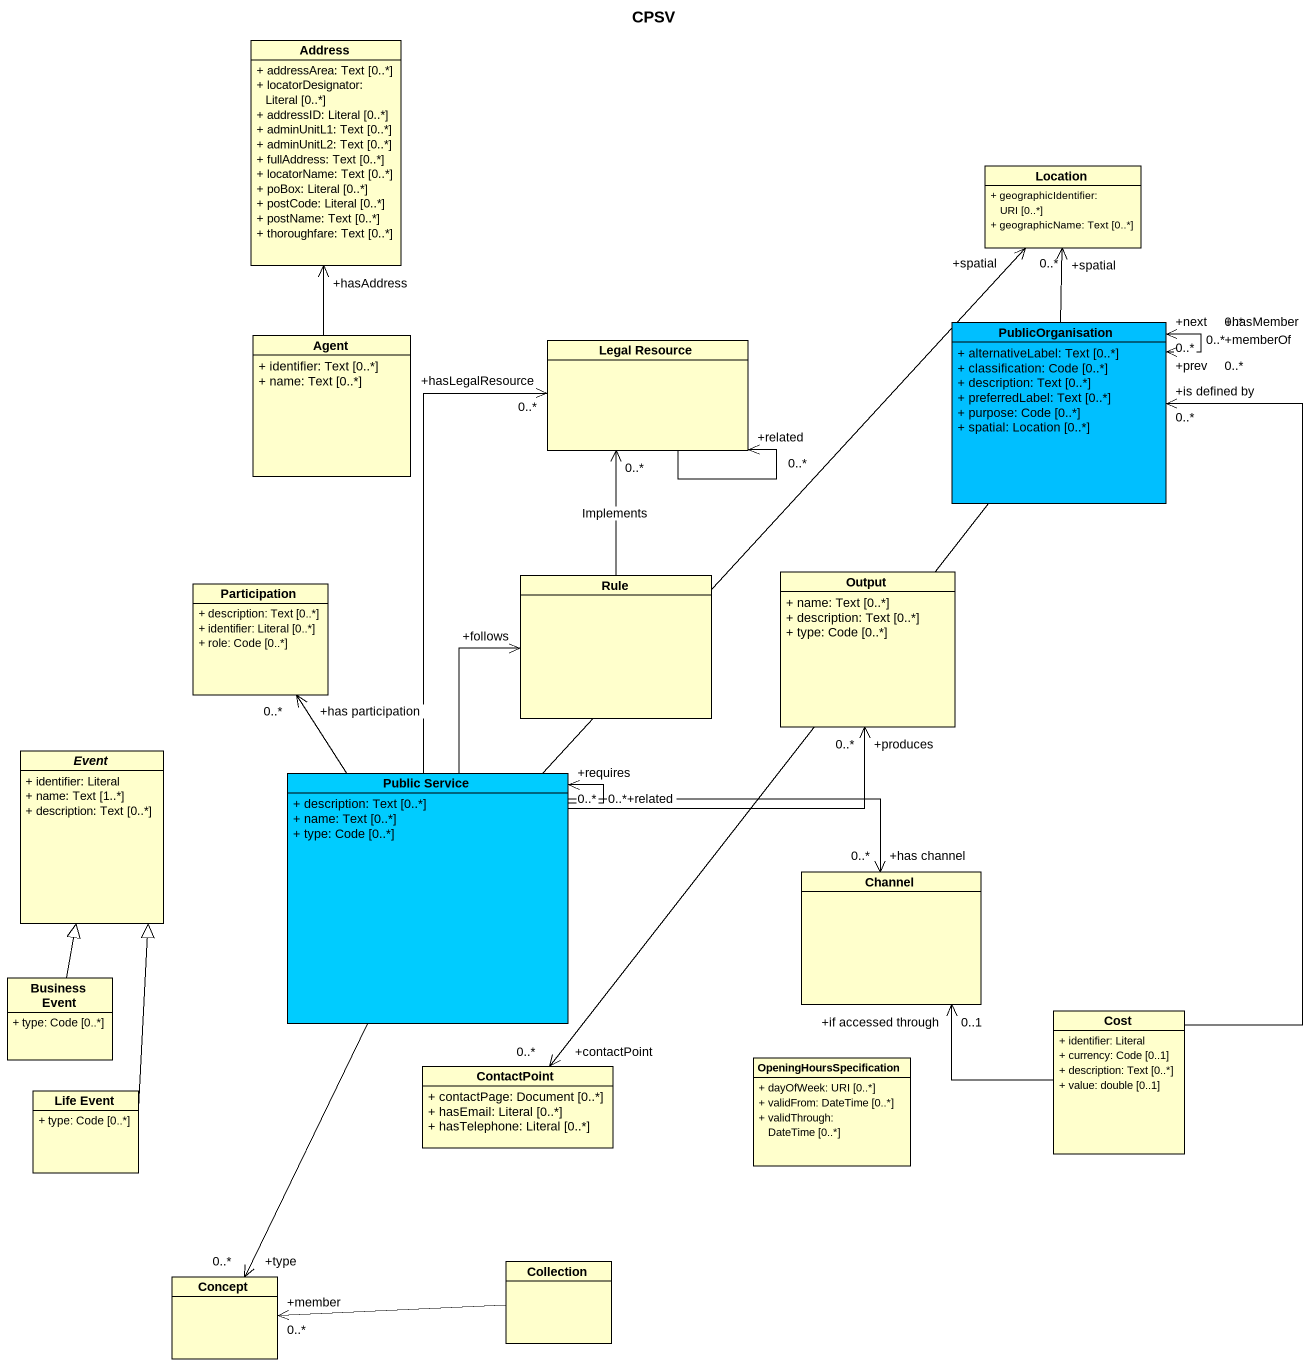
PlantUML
@startuml
title CPSV
hide circle
hide empty members
skinparam classAttributeIconSize 0
class Address {
  + addressArea: Text [0..*]
  + locatorDesignator: Literal [0..*]
  + addressID: Literal [0..*]
  + adminUnitL1: Text [0..*]
  + adminUnitL2: Text [0..*]
  + fullAddress: Text [0..*]
  + locatorName: Text [0..*]
  + poBox: Literal [0..*]
  + postCode: Literal [0..*]
  + postName: Text [0..*]
  + thoroughfare: Text [0..*]
}
class Location {
  + geographicIdentifier: URI [0..*]
  + geographicName: Text [0..*]
}
class "Agent" as Agent_ {
  + identifier: Text [0..*]
  + name: Text [0..*]
}
class PublicOrganisation #00BFFF {
  + alternativeLabel: Text [0..*]
  + classification: Code [0..*]
  + description: Text [0..*]
  + preferredLabel: Text [0..*]
  + purpose: Code [0..*]
  + spatial: Location [0..*]
}
class "Legal Resource" as Legal_Resource
class Participation {
  + description: Text [0..*]
  + identifier: Literal [0..*]
  + role: Code [0..*]
}
class Rule
class Output {
  + name: Text [0..*]
  + description: Text [0..*]
  + type: Code [0..*]
}
abstract class Event {
  + identifier: Literal
  + name: Text [1..*]
  + description: Text [0..*]
}
class "Public Service" as Public_Service #00CCFF {
  + description: Text [0..*]
  + name: Text [0..*]
  + type: Code [0..*]
}
class Channel
class "Business Event" as Business_Event {
  + type: Code [0..*]
}
class Cost {
  + identifier: Literal
  + currency: Code [0..1]
  + description: Text [0..*]
  + value: double [0..1]
}
class ContactPoint {
  + contactPage: Document [0..*]
  + hasEmail: Literal [0..*]
  + hasTelephone: Literal [0..*]
}
class OpeningHoursSpecification {
  + dayOfWeek: URI [0..*]
  + validFrom: DateTime [0..*]
  + validThrough: DateTime [0..*]
}
class "Life Event" as Life_Event {
  + type: Code [0..*]
}
class Concept
class Collection
Agent_ -up-> "+hasAddress" Address
PublicOrganisation -up-> "+spatial" Location
PublicOrganisation "+prev\n0..*" <--> "+next\n0..*" PublicOrganisation
PublicOrganisation "+memberOf\n0..*" <--> "+hasMember\n0..*" PublicOrganisation
PublicOrganisation --> "+contactPoint\n0..*" ContactPoint
Legal_Resource --> "+related\n0..*" Legal_Resource
Rule -up-> "0..*" Legal_Resource : Implements
Rule "+follows" <-- Public_Service
Public_Service -up-> "+spatial\n0..*" Location
Public_Service -up-> "+hasLegalResource\n0..*" Legal_Resource
Public_Service -up-> "+has participation\n0..*" Participation
Public_Service -right-> "+produces\n0..*" Output
Public_Service --> "+requires\n0..*" Public_Service
Public_Service --> "+related\n0..*" Public_Service
Public_Service -right-> "+has channel\n0..*" Channel
Public_Service --> "+type\n0..*" Concept
Business_Event -up-|> Event
Cost -up-> "+is defined by\n0..*" PublicOrganisation
Cost -up-> "+if accessed through\n0..1" Channel
Life_Event -up-|> Event
Collection -left-> "+member\n0..*" Concept
@enduml
